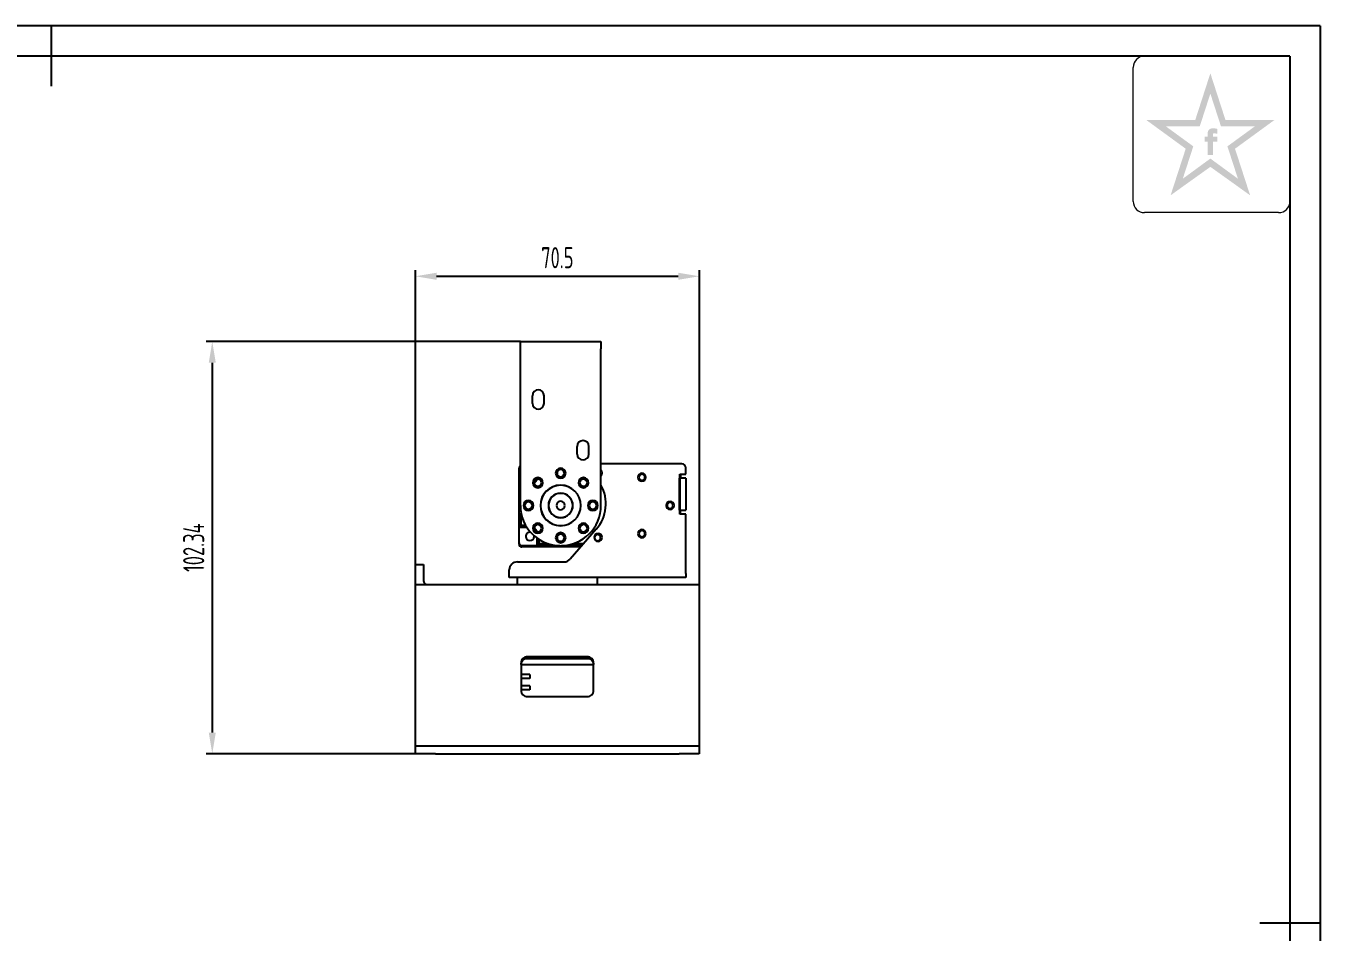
# Model space of a CAD drawing. Header units: inches. Extents: x -38 to 592, y -8 to 438.
# Drawn here: x 271.2 to 592.5, y 213 to 438 of the extents above; entities that cross this region are included whole.
import ezdxf

# ---------------------------------------------------------------- set-up
doc = ezdxf.new("R2010")
doc.units = ezdxf.units.IN
doc.header["$LTSCALE"] = 1.5
doc.header["$MEASUREMENT"] = 0
for name, color, linetype in [('1轮廓实线层', 7, 'Continuous'), ('2细线层', 4, 'Continuous'), ('6文字层', 3, 'Continuous'), ('7标注层', 4, 'Continuous'), ('图框层', 7, 'Continuous')]:
    doc.layers.add(name, color=color, linetype=linetype)
doc.styles.add('PC_TEXTSTYLE', font='ISOCP.SHX', dxfattribs={"width": 0.707, "bigfont": 'GBCBIG.SHX'})
doc.dimstyles.new('GB_LINEAR', dxfattribs={"dimtxt": 3.5, "dimasz": 3.5, "dimexe": 1, "dimexo": 0, "dimgap": 1.5, "dimtad": 1, "dimdsep": 46, "dimtxsty": 'PC_TEXTSTYLE', "dimcen": 0, "dimclrd": 256, "dimclrt": 3, "dimadec": 0, "dimazin": 2, "dimtp": 0.1, "dimtm": 0.1, "dimtfac": 0.71, "dimtdec": 3, "dimtmove": 0, "dimatfit": 3, "dimfxl": 1, "dimtfill": 1, "dimarcsym": 0})

# ---------------------------------------------------------------- blocks, each defined once
blk = doc.blocks.new('ZwmFrameMain_A3^_^无分区图框^_^landscape')
at = {"layer": '1轮廓实线层'}
for p, q in [((185, 292), (185, 282)), ((390, 287), (0, 287)), ((390, 287), (390, 0)), ((395, 143.5), (385, 143.5))]:
    blk.add_line(p, q, dxfattribs=at)
at = {"layer": '2细线层'}
for q in [(-25, 292), (395, -5)]:
    blk.add_line((395, 292), q, dxfattribs=at)
blk = doc.blocks.new('*D21')
at = {"layer": '7标注层', "color": 0, "lineweight": -2}
for p, q in [((367.89, 304.29), (367.89, 377.33)), ((438.39, 299.29), (438.39, 377.33))]:
    blk.add_line(p, q, dxfattribs=at)
at = {"layer": '7标注层', "lineweight": -2}
blk.add_line((373.14, 375.83), (433.14, 375.83), dxfattribs=at)
at = {"layer": '7标注层'}
for points in [[(373.14, 376.71), (373.14, 374.96), (367.89, 375.83)], [(433.14, 374.96), (433.14, 376.71), (438.39, 375.83)]]:
    blk.add_solid(points, dxfattribs=at)
at = {"layer": 'Defpoints', "color": 0}
for p in [(438.39, 375.83), (367.89, 304.29), (438.39, 299.29)]:
    blk.add_point(p, dxfattribs=at)
at = {"layer": '7标注层', "color": 3, "insert": (403.14, 380.45), "char_height": 5.25, "attachment_point": 5, "style": 'PC_TEXTSTYLE', "bg_fill": 3, "box_fill_scale": 1.25, "bg_fill_color": 257, "bg_fill_transparency": 0}
blk.add_mtext('70.5', dxfattribs=at)
blk = doc.blocks.new('*D22')
at = {"layer": '7标注层', "color": 0, "lineweight": -2}
for p, q in [((393.95, 359.63), (315.97, 359.63)), ((367.89, 257.29), (315.97, 257.29))]:
    blk.add_line(p, q, dxfattribs=at)
at = {"layer": '7标注层', "lineweight": -2}
blk.add_line((317.47, 354.38), (317.47, 262.54), dxfattribs=at)
at = {"layer": '7标注层'}
for points in [[(318.35, 354.38), (316.6, 354.38), (317.47, 359.63)], [(316.6, 262.54), (318.35, 262.54), (317.47, 257.29)]]:
    blk.add_solid(points, dxfattribs=at)
at = {"layer": 'Defpoints', "color": 0}
for p in [(393.95, 359.63), (317.47, 257.29), (367.89, 257.29)]:
    blk.add_point(p, dxfattribs=at)
at = {"layer": '7标注层', "color": 3, "insert": (312.86, 308.46), "char_height": 5.25, "attachment_point": 5, "rotation": 90, "style": 'PC_TEXTSTYLE', "bg_fill": 3, "box_fill_scale": 1.25, "bg_fill_color": 257, "bg_fill_transparency": 0}
blk.add_mtext('102.34', dxfattribs=at)

msp = doc.modelspace()

# ---------------------------------------------------------------- hatches: boundary and pattern name
at = {"layer": '6文字层', "lineweight": 5}
h = msp.add_hatch(color=2, dxfattribs=at)
edge = h.paths.add_edge_path(flags=0)
edge.add_line((565.881, 409.272), (566.989, 409.272))
edge.add_line((566.989, 409.272), (566.989, 410.465))
edge.add_line((566.989, 410.465), (565.894, 410.465))
edge.add_line((565.894, 410.465), (565.894, 411.049))
edge.add_spline(control_points=[(565.894, 411.049), (565.893, 411.118), (565.89, 411.388), (566.419, 411.304), (566.75, 411.255), (566.937, 411.207), (567.015, 411.187)], knot_values=[0, 0, 0, 0, 1.4943482, 5.8188355, 8.4876202, 10.3632598, 10.3632598, 10.3632598, 10.3632598], degree=3, periodic=0)
edge.add_line((567.015, 411.187), (567.015, 412.408))
edge.add_spline(control_points=[(567.015, 412.408), (566.814, 412.456), (566.33, 412.571), (565.636, 412.63), (564.994, 412.34), (564.67, 411.935), (564.616, 411.627), (564.6, 411.54)], knot_values=[0, 0, 0, 0, 4.9341397, 11.9452686, 16.0265909, 21.3569295, 23.4510995, 23.4510995, 23.4510995, 23.4510995], degree=3, periodic=0)
edge.add_line((564.6, 411.54), (564.6, 410.465))
edge.add_line((564.6, 410.465), (563.798, 410.465))
edge.add_line((563.798, 410.465), (563.798, 409.272))
edge.add_line((563.798, 409.272), (564.609, 409.272))
edge.add_line((564.609, 409.272), (564.609, 405.94))
edge.add_line((564.609, 405.94), (565.881, 405.94))
edge.add_line((565.881, 405.94), (565.881, 409.272))
h.paths.add_polyline_path([(581.158, 414.632), (569.006, 414.632), (565.254, 426.225), (561.502, 414.632), (549.35, 414.632), (559.134, 407.498), (555.382, 395.938), (565.254, 403.006), (575.126, 395.938), (571.374, 407.498)])
h.paths.add_polyline_path([(569.492, 408.091), (572.103, 400.046), (565.254, 405.059), (558.405, 400.046), (561.016, 408.091), (554.146, 413.101), (562.635, 413.101), (565.254, 421.185), (567.873, 413.101), (576.362, 413.101)], flags=16)

# ---------------------------------------------------------------- linework, layer by layer
at = {"color": 7, "linetype": 'Continuous', "lineweight": 25}
for p, q in [((393.955, 357.833), (393.955, 359.633)), ((393.955, 359.633), (413.958, 359.633)), ((393.955, 318.933), (393.955, 357.833)), ((413.958, 359.633), (413.958, 357.833)), ((413.958, 318.933), (413.958, 357.833)), ((396.955, 344.283), (396.955, 346.183)), ((399.855, 344.283), (399.855, 346.183)), ((408.058, 331.683), (408.058, 333.583)), ((410.958, 331.683), (410.958, 333.583)), ((393.631, 324.433), (393.631, 328.233)), ((434.066, 329.239), (413.958, 329.239)), ((435.066, 326.739), (435.066, 328.239)), ((433.432, 317.739), (433.432, 325.739)), ((433.566, 326.739), (435.066, 326.739)), ((433.566, 325.739), (433.566, 326.739)), ((435.066, 325.739), (433.566, 325.739)), ((433.566, 325.739), (433.566, 317.739)), ((433.631, 326.739), (433.631, 325.739)), ((433.714, 326.739), (433.709, 325.739)), ((435.066, 325.739), (435.066, 317.739)), ((393.631, 324.433), (393.955, 324.11)), ((393.631, 324.433), (393.955, 324.433)), ((393.631, 313.433), (393.631, 324.433)), ((394.131, 313.933), (394.131, 317.061)), ((433.566, 317.739), (435.066, 317.739)), ((433.566, 316.739), (433.566, 317.739)), ((435.066, 316.739), (433.566, 316.739)), ((433.631, 317.739), (433.631, 316.739)), ((433.666, 317.739), (433.66, 316.739)), ((435.066, 302.039), (435.066, 316.739)), ((394.131, 313.933), (393.631, 313.433)), ((395.603, 313.433), (393.631, 313.433)), ((393.631, 309.633), (393.631, 313.433)), ((395.294, 313.933), (394.131, 313.933)), ((412.807, 313.019), (406.338, 305.612)), ((393.619, 309.349), (393.631, 311.566)), ((408.918, 308.566), (394.316, 308.645)), ((398.131, 308.933), (394.331, 308.933)), ((397.381, 311.245), (397.369, 311.408)), ((398.131, 308.933), (398.131, 310.803)), ((398.131, 308.933), (398.631, 309.433)), ((403.769, 308.933), (398.131, 308.933)), ((398.631, 309.433), (398.631, 310.467)), ((400.828, 309.433), (398.631, 309.433)), ((409.239, 308.933), (404.144, 308.933)), ((409.675, 309.433), (407.085, 309.433)), ((367.885, 299.289), (367.885, 304.289)), ((367.885, 304.289), (369.885, 304.289)), ((369.885, 304.289), (369.885, 300.289)), ((391.214, 302.039), (391.214, 302.927)), ((391.214, 301.039), (391.214, 302.039)), ((393.214, 304.927), (404.832, 304.927)), ((435.066, 302.039), (435.066, 301.039)), ((367.885, 299.289), (438.385, 299.289)), ((367.885, 297.634), (367.885, 299.289)), ((435.066, 301.039), (391.214, 301.039)), ((393.14, 301.039), (393.14, 299.289)), ((413.14, 299.289), (413.14, 301.039)), ((438.385, 299.289), (438.385, 297.634)), ((367.885, 261.772), (367.885, 297.634)), ((438.385, 297.634), (438.385, 261.772)), ((394.135, 279.872), (394.135, 272.977)), ((410.635, 281.349), (395.635, 281.349)), ((395.635, 280.938), (410.635, 280.938)), ((412.135, 272.977), (412.135, 279.872)), ((394.135, 279.489), (412.135, 279.489)), ((396.315, 276.989), (394.135, 276.989)), ((396.315, 276.989), (396.315, 275.989)), ((396.315, 275.989), (394.135, 275.989)), ((396.315, 274.189), (394.135, 274.189)), ((396.315, 273.189), (394.135, 273.189)), ((396.315, 274.189), (396.315, 273.189)), ((395.635, 271.499), (410.635, 271.499)), ((367.885, 259.289), (367.885, 261.772)), ((438.385, 261.772), (438.385, 259.289)), ((367.885, 257.289), (367.885, 259.289)), ((367.885, 259.289), (372.885, 259.289)), ((372.885, 257.289), (367.885, 257.289)), ((372.885, 259.289), (433.385, 259.289)), ((372.885, 257.289), (433.385, 257.289)), ((433.385, 259.289), (438.385, 259.289)), ((438.385, 257.289), (433.385, 257.289)), ((438.385, 259.289), (438.385, 257.289))]:
    msp.add_line(p, q, dxfattribs=at)
for centre, radius, start, end in [((398.405, 346.183), 1.45, 0, 180), ((398.405, 344.283), 1.45, 180, 0), ((409.508, 333.583), 1.45, 0, 180), ((409.508, 331.683), 1.45, 180, 0), ((394.331, 328.233), 0.7, 122.56217, 180), ((403.956, 326.933), 1.25, 0, 180), ((403.956, 326.933), 0.9, 90, 270), ((403.956, 326.933), 0.9, 270, 90), ((434.066, 328.239), 1, 0, 90), ((398.3, 324.59), 1.25, 0, 180), ((398.3, 324.59), 1.25, 180, 0), ((398.3, 324.59), 0.9, 0, 180), ((398.3, 324.59), 0.9, 180, 0), ((403.956, 326.933), 1.25, 180, 0), ((409.613, 324.59), 1.25, 0, 180), ((409.613, 324.59), 1.25, 180, 0), ((409.613, 324.59), 0.9, 0, 180), ((409.613, 324.59), 0.9, 180, 0), ((413.247, 327.003), 1, 315.33672, 44.66328), ((424.131, 325.933), 1, 90, 270), ((424.131, 325.933), 0.75, 0, 180), ((424.131, 325.933), 0.75, 180, 0), ((424.131, 325.933), 1, 270, 90), ((403.956, 318.933), 5.025, 0, 180), ((403.956, 318.933), 5, 90, 270), ((403.956, 318.933), 3.05, 90, 270), ((403.956, 318.933), 3, 0, 180), ((403.956, 318.933), 5, 270, 90), ((403.956, 318.933), 3.05, 270, 90), ((405.559, 319.348), 9.622, 318.87037, 29.20295), ((403.956, 318.933), 10.002, 180, 0), ((395.956, 318.933), 1.25, 0, 180), ((395.956, 318.933), 1.25, 180, 0), ((395.956, 318.933), 0.9, 90, 270), ((395.956, 318.933), 0.9, 270, 90), ((403.956, 318.933), 5.025, 180, 0), ((403.956, 318.933), 3, 180, 0), ((403.956, 318.933), 1.05, 0, 180), ((403.956, 318.933), 1.05, 180, 0), ((411.956, 318.933), 1.25, 0, 180), ((411.956, 318.933), 1.25, 180, 0), ((411.956, 318.933), 0.9, 90, 270), ((411.956, 318.933), 0.9, 270, 90), ((431.131, 318.933), 1, 90, 270), ((431.131, 318.933), 0.75, 70.52878, 289.47122), ((431.131, 318.933), 1, 270, 90), ((431.131, 318.933), 0.75, 0, 70.52878), ((431.131, 318.933), 0.75, 289.47122, 0), ((396.331, 311.245), 1.05, 81.53822, 180), ((398.3, 313.277), 1.25, 0, 180), ((398.3, 313.277), 1.25, 180, 0), ((398.3, 313.277), 0.9, 0, 180), ((398.3, 313.277), 0.9, 180, 0), ((403.956, 310.933), 1.25, 0, 180), ((403.956, 310.933), 0.9, 90, 270), ((403.956, 310.933), 0.9, 270, 90), ((409.613, 313.277), 1.25, 0, 180), ((409.613, 313.277), 1.25, 180, 0), ((409.613, 313.277), 0.9, 0, 180), ((409.613, 313.277), 0.9, 180, 0), ((413.247, 311.003), 1, 360, 180), ((413.131, 310.933), 0.75, 0, 180), ((424.131, 311.933), 1, 360, 180), ((424.131, 311.933), 1, 180, 360), ((424.131, 311.933), 0.75, 0, 180), ((424.131, 311.933), 0.75, 180, 0), ((394.319, 309.345), 0.7, 179.68921, 269.68921), ((394.331, 309.633), 0.7, 180, 270), ((396.331, 311.245), 1.05, 180, 0), ((403.956, 310.933), 1.25, 180, 0), ((413.247, 311.003), 1, 180, 360), ((413.131, 310.933), 0.75, 180, 199.47122), ((413.131, 310.933), 0.75, 199.47122, 340.52878), ((413.131, 310.933), 0.75, 340.52878, 0), ((404.832, 306.927), 2, 270, 318.87037), ((393.214, 302.927), 2, 90, 180), ((370.885, 300.289), 1, 180, 270)]:
    msp.add_arc(centre, radius, start, end, dxfattribs=at)
for points, knots in [([(397.418, 324.588), (397.536, 324.656), (397.884, 324.858), (398.068, 325.224), (398.19, 325.466)], [0, 0, 0, 0, 0.3387642, 1, 1, 1, 1]), ([(398.193, 312.395), (398.071, 312.639), (397.885, 313.008), (397.535, 313.211), (397.417, 313.279)], [0, 0, 0, 0, 0.6622596, 1, 1, 1, 1]), ([(395.635, 281.349), (395.458, 281.349), (395.268, 281.317), (394.898, 281.173), (394.721, 281.061), (394.428, 280.772), (394.314, 280.597), (394.167, 280.234), (394.135, 280.046), (394.135, 279.872)], [0, 0, 0, 0, 0.25, 0.25, 0.5, 0.5, 0.75, 0.75, 1, 1, 1, 1]), ([(394.135, 279.46), (394.135, 279.635), (394.167, 279.822), (394.314, 280.186), (394.428, 280.361), (394.721, 280.65), (394.898, 280.762), (395.268, 280.906), (395.458, 280.938), (395.635, 280.938)], [0, 0, 0, 0, 0.25, 0.25, 0.5, 0.5, 0.75, 0.75, 1, 1, 1, 1]), ([(412.135, 279.872), (412.135, 280.046), (412.103, 280.234), (411.957, 280.597), (411.842, 280.772), (411.549, 281.061), (411.372, 281.173), (411.003, 281.317), (410.812, 281.349), (410.635, 281.349)], [0, 0, 0, 0, 0.25, 0.25, 0.5, 0.5, 0.75, 0.75, 1, 1, 1, 1]), ([(410.635, 280.938), (410.812, 280.938), (411.003, 280.906), (411.372, 280.762), (411.549, 280.65), (411.842, 280.361), (411.957, 280.186), (412.103, 279.822), (412.135, 279.635), (412.135, 279.46)], [0, 0, 0, 0, 0.25, 0.25, 0.5, 0.5, 0.75, 0.75, 1, 1, 1, 1]), ([(394.135, 272.977), (394.135, 272.802), (394.167, 272.615), (394.314, 272.251), (394.428, 272.076), (394.721, 271.788), (394.898, 271.675), (395.268, 271.531), (395.458, 271.499), (395.635, 271.499)], [0, 0, 0, 0, 0.25, 0.25, 0.5, 0.5, 0.75, 0.75, 1, 1, 1, 1]), ([(410.635, 271.499), (410.812, 271.499), (411.003, 271.531), (411.372, 271.675), (411.549, 271.788), (411.842, 272.076), (411.957, 272.251), (412.103, 272.615), (412.135, 272.802), (412.135, 272.977)], [0, 0, 0, 0, 0.25, 0.25, 0.5, 0.5, 0.75, 0.75, 1, 1, 1, 1])]:
    msp.add_open_spline(points, degree=3, knots=knots, dxfattribs=at)
for points in [[(433.432, 325.739), (433.47, 325.739), (433.548, 325.739), (433.56, 325.739), (433.566, 325.739)], [(433.566, 317.739), (433.56, 317.739), (433.548, 317.739), (433.47, 317.739), (433.432, 317.739)]]:
    msp.add_open_spline(points, degree=3, dxfattribs=at)
at = {"layer": '6文字层', "color": 212, "lineweight": 5}
for p, q in [((546.108, 394.427), (546.108, 427.708)), ((548.9, 430.5), (585, 430.5)), ((585, 430.5), (585, 394.427)), ((582.208, 391.635), (548.9, 391.635))]:
    msp.add_line(p, q, dxfattribs=at)
for centre, start, end in [((548.9, 427.708), 90, 180), ((548.9, 394.427), 180, 270), ((582.208, 394.427), 270, 0)]:
    msp.add_arc(centre, 2.792, start, end, dxfattribs=at)

# ---------------------------------------------------------------- block references
at = {"layer": '图框层', "xscale": 1.5, "yscale": 1.5, "zscale": 1.5}
msp.add_blockref('ZwmFrameMain_A3^_^无分区图框^_^landscape', (0, 0), dxfattribs=at)

# ---------------------------------------------------------------- next in the draw order: dimensions: what is measured, and where the dimension line sits
at = {"layer": '7标注层'}
dim = msp.add_linear_dim(base=(438.385, 375.833), p1=(367.885, 304.289), p2=(438.385, 299.289), dimstyle='GB_LINEAR', override={"dimscale": 1.5, "dimgap": 1.5, "dimtad": 1, "dimjust": 0, "dimdec": 2, "dimlfac": 1, "dimse1": 0, "dimse2": 0, "dimsd1": 0, "dimsd2": 0, "dimclrd": 256, "dimclre": 0, "dimtofl": 1, "dimtvp": 0.1}, dxfattribs=at)
dim.commit()
dim.dimension.update_dxf_attribs({"geometry": '*D21', "text_midpoint": (403.135, 380.447)})

# ---------------------------------------------------------------- next in the draw order: dimensions: what is measured, and where the dimension line sits
dim = msp.add_linear_dim(base=(317.474, 257.289), p1=(393.955, 359.633), p2=(367.885, 257.289), angle=90, dimstyle='GB_LINEAR', override={"dimscale": 1.5, "dimgap": 1.5, "dimtad": 1, "dimjust": 0, "dimdec": 2, "dimlfac": 1, "dimse1": 0, "dimse2": 0, "dimsd1": 0, "dimsd2": 0, "dimclrd": 256, "dimclre": 0, "dimtofl": 1, "dimtvp": 0.1}, dxfattribs=at)
dim.commit()
dim.dimension.update_dxf_attribs({"geometry": '*D22', "text_midpoint": (312.859, 308.461)})

doc.saveas('drawing.dxf')
